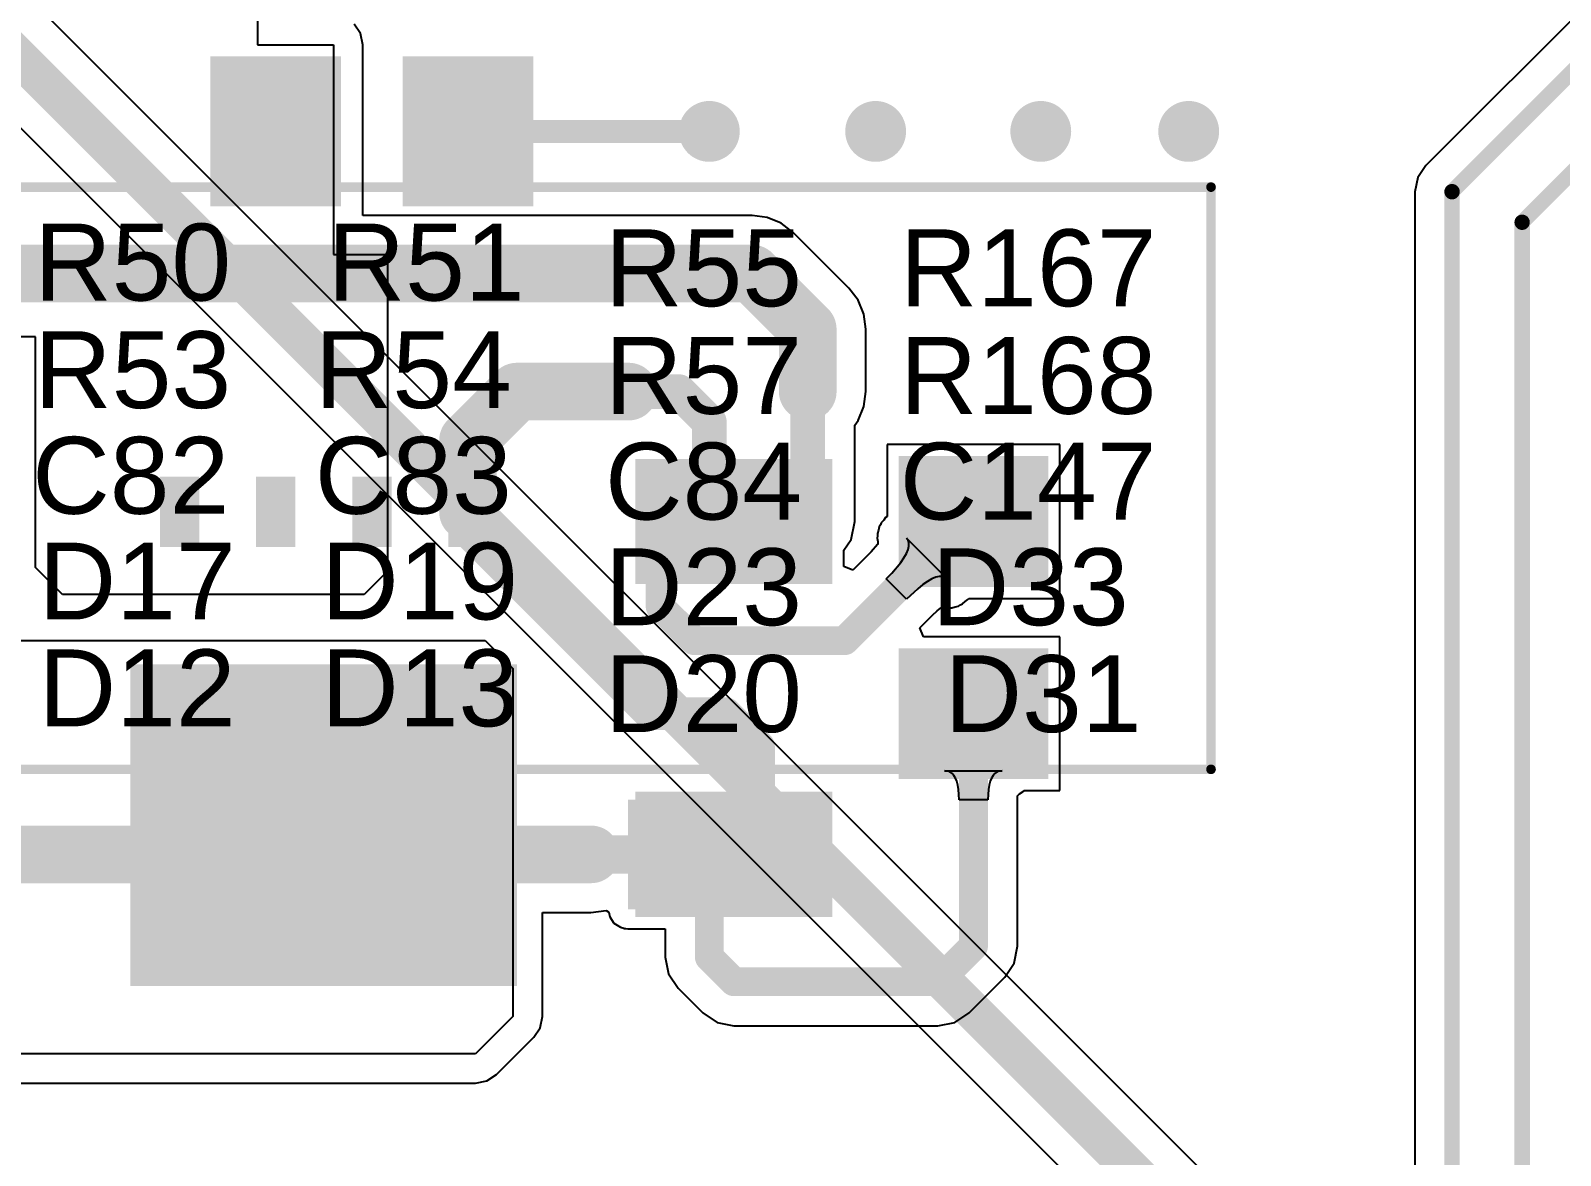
# Model space of a CAD drawing. Header units: millimetres. Extents: x 0 to 172, y 0 to 138.
# Drawn here: x 70.95 to 91.17, y 86.19 to 101.05 of the extents above; entities that cross this region are included whole.
import ezdxf

# ---------------------------------------------------------------- set-up
doc = ezdxf.new("R2010")
doc.units = ezdxf.units.MM
for name, color, linetype in [('BottomLayer', 5, 'Continuous'), ('BottomPaste', 16, 'Continuous'), ('BottomSolder', 6, 'Continuous'), ('TopLayer', 1, 'Continuous'), ('TopOverlay', 2, 'Continuous'), ('TopSolder', 216, 'Continuous'), ('ViaHoleLayer', 16, 'Continuous')]:
    doc.layers.add(name, color=color, linetype=linetype)
doc.styles.add('Arial', font='', dxfattribs={"height": 0.2})
doc.styles.get('Arial').set_extended_font_data('Arial')

# ---------------------------------------------------------------- blocks, each defined once
blk = doc.blocks.new('VSSOP_8__3_3__B_12')
at = {"layer": 'BottomLayer'}
for points in [[(-2.925, 1.2), (-1.475, 1.2), (-1.475, 0.75), (-2.925, 0.75)], [(1.475, 1.2), (2.925, 1.2), (2.925, 0.75), (1.475, 0.75)], [(-2.925, 0.55), (-1.475, 0.55), (-1.475, 0.1), (-2.925, 0.1)], [(1.475, 0.55), (2.925, 0.55), (2.925, 0.1), (1.475, 0.1)], [(-2.925, -0.1), (-1.475, -0.1), (-1.475, -0.55), (-2.925, -0.55)], [(1.475, -0.1), (2.925, -0.1), (2.925, -0.55), (1.475, -0.55)], [(-2.925, -0.75), (-1.475, -0.75), (-1.475, -1.2), (-2.925, -1.2)], [(1.475, -0.75), (2.925, -0.75), (2.925, -1.2), (1.475, -1.2)]]:
    blk.add_hatch(color=5, dxfattribs=at).paths.add_polyline_path(points)
at = {"layer": 'BottomPaste'}
for points in [[(-2.925, 1.2), (-1.475, 1.2), (-1.475, 0.75), (-2.925, 0.75)], [(1.475, 1.2), (2.925, 1.2), (2.925, 0.75), (1.475, 0.75)], [(-2.925, 0.55), (-1.475, 0.55), (-1.475, 0.1), (-2.925, 0.1)], [(1.475, 0.55), (2.925, 0.55), (2.925, 0.1), (1.475, 0.1)], [(-2.925, -0.1), (-1.475, -0.1), (-1.475, -0.55), (-2.925, -0.55)], [(1.475, -0.1), (2.925, -0.1), (2.925, -0.55), (1.475, -0.55)], [(-2.925, -0.75), (-1.475, -0.75), (-1.475, -1.2), (-2.925, -1.2)], [(1.475, -0.75), (2.925, -0.75), (2.925, -1.2), (1.475, -1.2)]]:
    blk.add_hatch(color=16, dxfattribs=at).paths.add_polyline_path(points)
at = {"layer": 'BottomSolder'}
for points in [[(-3.027, 1.302), (-1.373, 1.302), (-1.373, 0.648), (-3.027, 0.648)], [(1.373, 1.302), (3.027, 1.302), (3.027, 0.648), (1.373, 0.648)], [(-3.027, 0.652), (-1.373, 0.652), (-1.373, -0.002), (-3.027, -0.002)], [(1.373, 0.652), (3.027, 0.652), (3.027, -0.002), (1.373, -0.002)], [(-3.027, 0.002), (-1.373, 0.002), (-1.373, -0.652), (-3.027, -0.652)], [(1.373, 0.002), (3.027, 0.002), (3.027, -0.652), (1.373, -0.652)], [(-3.027, -0.648), (-1.373, -0.648), (-1.373, -1.302), (-3.027, -1.302)], [(1.373, -0.648), (3.027, -0.648), (3.027, -1.302), (1.373, -1.302)]]:
    blk.add_hatch(color=6, dxfattribs=at).paths.add_polyline_path(points)
blk = doc.blocks.new('P____PAK__SO_8_B_13')
at = {"layer": 'BottomLayer'}
for points in [[(4.14, -2.5), (0, -2.5), (0, 2.5), (4.14, 2.5)], [(-1.659, 1.7), (-2.481, 1.7), (-2.481, 2.11), (-1.659, 2.11)], [(-1.659, 0.43), (-2.481, 0.43), (-2.481, 0.84), (-1.659, 0.84)], [(-1.659, -0.84), (-2.481, -0.84), (-2.481, -0.43), (-1.659, -0.43)], [(-1.659, -2.11), (-2.481, -2.11), (-2.481, -1.7), (-1.659, -1.7)]]:
    blk.add_hatch(color=5, dxfattribs=at).paths.add_polyline_path(points)
at = {"layer": 'BottomPaste'}
for points in [[(4.14, -2.5), (0, -2.5), (0, 2.5), (4.14, 2.5)], [(-1.659, 1.7), (-2.481, 1.7), (-2.481, 2.11), (-1.659, 2.11)], [(-1.659, 0.43), (-2.481, 0.43), (-2.481, 0.84), (-1.659, 0.84)], [(-1.659, -0.84), (-2.481, -0.84), (-2.481, -0.43), (-1.659, -0.43)], [(-1.659, -2.11), (-2.481, -2.11), (-2.481, -1.7), (-1.659, -1.7)]]:
    blk.add_hatch(color=16, dxfattribs=at).paths.add_polyline_path(points)
at = {"layer": 'BottomSolder'}
for points in [[(4.195, -2.555), (-0.055, -2.555), (-0.055, 2.555), (4.195, 2.555)], [(-1.604, 1.645), (-2.536, 1.645), (-2.536, 2.165), (-1.604, 2.165)], [(-1.604, 0.375), (-2.536, 0.375), (-2.536, 0.895), (-1.604, 0.895)], [(-1.604, -0.895), (-2.536, -0.895), (-2.536, -0.375), (-1.604, -0.375)], [(-1.604, -2.165), (-2.536, -2.165), (-2.536, -1.645), (-1.604, -1.645)]]:
    blk.add_hatch(color=6, dxfattribs=at).paths.add_polyline_path(points)
blk = doc.blocks.new('C___1206_B_338')
at = {"layer": 'BottomLayer'}
for points in [[(-2.032, 0.889), (-0.508, 0.889), (-0.508, -0.889), (-2.032, -0.889)], [(0.508, 0.889), (2.032, 0.889), (2.032, -0.889), (0.508, -0.889)]]:
    blk.add_hatch(color=5, dxfattribs=at).paths.add_polyline_path(points)
at = {"layer": 'BottomPaste'}
for points in [[(-2.032, 0.889), (-0.508, 0.889), (-0.508, -0.889), (-2.032, -0.889)], [(0.508, 0.889), (2.032, 0.889), (2.032, -0.889), (0.508, -0.889)]]:
    blk.add_hatch(color=16, dxfattribs=at).paths.add_polyline_path(points)
at = {"layer": 'BottomSolder'}
for points in [[(-2.1336, 0.9906), (-0.4064, 0.9906), (-0.4064, -0.9906), (-2.1336, -0.9906)], [(0.4064, 0.9906), (2.1336, 0.9906), (2.1336, -0.9906), (0.4064, -0.9906)]]:
    blk.add_hatch(color=6, dxfattribs=at).paths.add_polyline_path(points)
blk = doc.blocks.new('C___1206_B_339')
at = {"layer": 'BottomLayer'}
for points in [[(-2.032, 0.889), (-0.508, 0.889), (-0.508, -0.889), (-2.032, -0.889)], [(0.508, 0.889), (2.032, 0.889), (2.032, -0.889), (0.508, -0.889)]]:
    blk.add_hatch(color=5, dxfattribs=at).paths.add_polyline_path(points)
at = {"layer": 'BottomPaste'}
for points in [[(-2.032, 0.889), (-0.508, 0.889), (-0.508, -0.889), (-2.032, -0.889)], [(0.508, 0.889), (2.032, 0.889), (2.032, -0.889), (0.508, -0.889)]]:
    blk.add_hatch(color=16, dxfattribs=at).paths.add_polyline_path(points)
at = {"layer": 'BottomSolder'}
for points in [[(-2.1336, 0.9906), (-0.4064, 0.9906), (-0.4064, -0.9906), (-2.1336, -0.9906)], [(0.4064, 0.9906), (2.1336, 0.9906), (2.1336, -0.9906), (0.4064, -0.9906)]]:
    blk.add_hatch(color=6, dxfattribs=at).paths.add_polyline_path(points)

msp = doc.modelspace()

# ---------------------------------------------------------------- hatches: boundary and pattern name
at = {"layer": 'BottomLayer'}
h = msp.add_hatch(color=5, dxfattribs=at)
edge = h.paths.add_edge_path()
edge.add_arc((79.923, 99.72), 0.3, 0, 360)
h = msp.add_hatch(color=5, dxfattribs=at)
edge = h.paths.add_edge_path()
edge.add_arc((82.121, 99.72), 0.3, 0, 360)
h = msp.add_hatch(color=5, dxfattribs=at)
edge = h.paths.add_edge_path()
edge.add_arc((84.303, 99.72), 0.3, 0, 360)
h = msp.add_hatch(color=5, dxfattribs=at)
edge = h.paths.add_edge_path()
edge.add_arc((86.258, 99.72), 0.3, 0, 360)
msp.add_hatch(color=5, dxfattribs=at).paths.add_polyline_path([(78.846, 89.439), (79.426, 89.439), (79.426, 90.889), (78.846, 90.889)])
at = {"layer": 'BottomSolder'}
h = msp.add_hatch(color=6, dxfattribs=at)
edge = h.paths.add_edge_path()
edge.add_arc((79.923, 99.72), 0.402, 0, 360)
h = msp.add_hatch(color=6, dxfattribs=at)
edge = h.paths.add_edge_path()
edge.add_arc((82.121, 99.72), 0.402, 0, 360)
h = msp.add_hatch(color=6, dxfattribs=at)
edge = h.paths.add_edge_path()
edge.add_arc((84.303, 99.72), 0.402, 0, 360)
h = msp.add_hatch(color=6, dxfattribs=at)
edge = h.paths.add_edge_path()
edge.add_arc((86.258, 99.72), 0.402, 0, 360)
at = {"layer": 'TopLayer'}
h = msp.add_hatch(color=1, dxfattribs=at)
edge = h.paths.add_edge_path()
edge.add_arc((79.923, 99.72), 0.3, 0, 360)
h = msp.add_hatch(color=1, dxfattribs=at)
edge = h.paths.add_edge_path()
edge.add_arc((82.121, 99.72), 0.3, 0, 360)
h = msp.add_hatch(color=1, dxfattribs=at)
edge = h.paths.add_edge_path()
edge.add_arc((84.303, 99.72), 0.3, 0, 360)
h = msp.add_hatch(color=1, dxfattribs=at)
edge = h.paths.add_edge_path()
edge.add_arc((86.258, 99.72), 0.3, 0, 360)
at = {"layer": 'TopSolder'}
h = msp.add_hatch(color=216, dxfattribs=at)
edge = h.paths.add_edge_path()
edge.add_arc((79.923, 99.72), 0.402, 0, 360)
h = msp.add_hatch(color=216, dxfattribs=at)
edge = h.paths.add_edge_path()
edge.add_arc((82.121, 99.72), 0.402, 0, 360)
h = msp.add_hatch(color=216, dxfattribs=at)
edge = h.paths.add_edge_path()
edge.add_arc((84.303, 99.72), 0.402, 0, 360)
h = msp.add_hatch(color=216, dxfattribs=at)
edge = h.paths.add_edge_path()
edge.add_arc((86.258, 99.72), 0.402, 0, 360)
at = {"layer": 'ViaHoleLayer'}
h = msp.add_hatch(color=16, dxfattribs=at)
edge = h.paths.add_edge_path()
edge.add_arc((79.923, 99.72), 0.15, 0, 360)
h = msp.add_hatch(color=16, dxfattribs=at)
edge = h.paths.add_edge_path()
edge.add_arc((82.121, 99.72), 0.15, 0, 360)
h = msp.add_hatch(color=16, dxfattribs=at)
edge = h.paths.add_edge_path()
edge.add_arc((84.303, 99.72), 0.15, 0, 360)
h = msp.add_hatch(color=16, dxfattribs=at)
edge = h.paths.add_edge_path()
edge.add_arc((86.258, 99.72), 0.15, 0, 360)

# ---------------------------------------------------------------- linework, layer by layer
at = {"layer": 'BottomLayer'}
for p, q in [((106.374, 116.255), (89.39, 99.271)), ((73.954, 103.455), (73.954, 100.863)), ((75.314, 101.012), (75.23, 101.138)), ((75.344, 100.863), (75.314, 101.012)), ((73.954, 100.863), (74.955, 100.863)), ((74.955, 100.863), (74.955, 98.095)), ((75.344, 98.609), (75.344, 100.863)), ((89.39, 99.271), (89.284, 99.112)), ((89.284, 99.112), (89.246, 98.923)), ((89.246, 98.923), (89.246, 58.173)), ((80.488, 98.609), (75.344, 98.609)), ((80.686, 98.583), (80.488, 98.609)), ((80.872, 98.506), (80.686, 98.583)), ((81.031, 98.384), (80.872, 98.506)), ((81.767, 97.648), (81.031, 98.384)), ((74.955, 98.095), (75.668, 98.095)), ((75.668, 98.095), (75.668, 93.906)), ((81.889, 97.489), (81.767, 97.648)), ((81.966, 97.304), (81.889, 97.489)), ((81.992, 97.105), (81.966, 97.304)), ((81.992, 96.281), (81.992, 97.105)), ((81.992, 97.105), (81.992, 97.105)), ((71.018, 97.003), (66.243, 97.003)), ((71.018, 93.955), (71.018, 97.003)), ((81.966, 96.082), (81.992, 96.281)), ((81.889, 95.897), (81.966, 96.082)), ((81.845, 95.839), (81.889, 95.897)), ((81.845, 94.564), (81.845, 95.839)), ((84.557, 95.58), (82.271, 95.58)), ((82.271, 95.58), (82.271, 94.631)), ((84.557, 93.548), (84.557, 95.58)), ((82.253, 94.619), (82.227, 94.581)), ((82.271, 94.631), (82.253, 94.619)), ((81.798, 94.326), (81.845, 94.564)), ((82.16, 94.448), (82.144, 94.405)), ((82.169, 94.493), (82.16, 94.448)), ((82.186, 94.518), (82.169, 94.493)), ((82.196, 94.547), (82.186, 94.518)), ((82.227, 94.581), (82.196, 94.547)), ((81.702, 94.184), (81.798, 94.326)), ((82.144, 94.26), (82.062, 94.163)), ((82.145, 94.374), (82.139, 94.344)), ((82.139, 94.344), (82.148, 94.299)), ((82.144, 94.405), (82.145, 94.374)), ((82.149, 94.268), (82.144, 94.26)), ((82.148, 94.299), (82.149, 94.268)), ((82.549, 94.314), (82.528, 94.344)), ((82.528, 94.344), (83.066, 93.805)), ((82.56, 94.279), (82.549, 94.314)), ((82.549, 94.193), (82.56, 94.239)), ((82.56, 94.239), (82.56, 94.279)), ((81.702, 93.97), (81.702, 94.184)), ((82.062, 94.163), (81.82, 93.921)), ((82.334, 93.883), (82.452, 94.023)), ((82.452, 94.023), (82.495, 94.085)), ((82.495, 94.085), (82.528, 94.142)), ((82.528, 94.142), (82.549, 94.193)), ((71.374, 93.599), (71.018, 93.955)), ((75.668, 93.906), (75.362, 93.599)), ((81.82, 93.921), (81.702, 93.97)), ((82.258, 93.805), (82.334, 93.883)), ((82.916, 93.827), (82.864, 93.805)), ((82.961, 93.838), (82.916, 93.827)), ((83.002, 93.838), (82.961, 93.838)), ((83.037, 93.827), (83.002, 93.838)), ((83.066, 93.805), (83.037, 93.827)), ((82.528, 93.536), (82.258, 93.805)), ((82.679, 93.676), (82.528, 93.536)), ((82.746, 93.73), (82.679, 93.676)), ((82.808, 93.773), (82.746, 93.73)), ((82.864, 93.805), (82.808, 93.773)), ((75.362, 93.599), (71.374, 93.599)), ((82.932, 93.382), (82.978, 93.418)), ((82.978, 93.418), (82.991, 93.427)), ((82.991, 93.427), (83.021, 93.426)), ((83.021, 93.426), (83.066, 93.417)), ((83.066, 93.417), (83.096, 93.423)), ((83.096, 93.423), (83.127, 93.422)), ((83.127, 93.422), (83.17, 93.437)), ((83.17, 93.437), (83.215, 93.446)), ((83.215, 93.446), (83.241, 93.463)), ((83.241, 93.463), (83.269, 93.474)), ((83.269, 93.474), (83.303, 93.505)), ((83.303, 93.505), (83.341, 93.531)), ((83.341, 93.531), (83.353, 93.548)), ((83.353, 93.548), (84.557, 93.548)), ((82.704, 93.158), (82.871, 93.325)), ((82.871, 93.325), (82.932, 93.382)), ((82.753, 93.04), (82.704, 93.158)), ((84.557, 93.04), (82.753, 93.04)), ((84.557, 91.008), (84.557, 93.04)), ((69.774, 92.989), (76.96, 92.989)), ((76.96, 92.989), (77.328, 92.621)), ((77.328, 92.621), (77.328, 88.022)), ((83.069, 91.264), (83.033, 91.268)), ((83.033, 91.268), (83.795, 91.268)), ((83.101, 91.253), (83.069, 91.264)), ((83.13, 91.234), (83.101, 91.253)), ((83.155, 91.207), (83.13, 91.234)), ((83.175, 91.172), (83.155, 91.207)), ((83.673, 91.207), (83.652, 91.172)), ((83.697, 91.234), (83.673, 91.207)), ((83.726, 91.253), (83.697, 91.234)), ((83.758, 91.264), (83.726, 91.253)), ((83.795, 91.268), (83.758, 91.264)), ((83.193, 91.13), (83.175, 91.172)), ((83.206, 91.08), (83.193, 91.13)), ((83.215, 91.023), (83.206, 91.08)), ((83.221, 90.957), (83.215, 91.023)), ((83.612, 91.023), (83.606, 90.957)), ((83.621, 91.08), (83.612, 91.023)), ((83.635, 91.13), (83.621, 91.08)), ((83.652, 91.172), (83.635, 91.13)), ((84.023, 90.963), (84.069, 90.994)), ((84.069, 90.994), (84.079, 91.008)), ((84.079, 91.008), (84.557, 91.008)), ((83.223, 90.884), (83.221, 90.957)), ((83.604, 90.884), (83.223, 90.884)), ((83.606, 90.957), (83.604, 90.884)), ((83.996, 90.94), (84.023, 90.963)), ((83.996, 88.951), (83.996, 90.94)), ((77.717, 88.022), (77.717, 89.396)), ((77.717, 89.396), (78.359, 89.396)), ((78.359, 89.396), (78.558, 89.422)), ((78.558, 89.422), (78.594, 89.402)), ((78.594, 89.402), (78.607, 89.34)), ((78.607, 89.34), (78.663, 89.256)), ((78.663, 89.256), (78.747, 89.2)), ((78.747, 89.2), (78.794, 89.19)), ((78.794, 89.19), (78.794, 89.185)), ((78.794, 89.185), (78.821, 89.185)), ((78.821, 89.185), (78.846, 89.18)), ((78.846, 89.18), (79.341, 89.18)), ((79.341, 89.18), (79.341, 88.806)), ((79.341, 88.806), (79.385, 88.583)), ((83.952, 88.728), (83.996, 88.951)), ((79.385, 88.583), (79.511, 88.394)), ((83.826, 88.539), (83.952, 88.728)), ((79.511, 88.394), (79.836, 88.069)), ((83.356, 88.069), (83.826, 88.539)), ((77.328, 88.022), (76.835, 87.528)), ((77.687, 87.873), (77.717, 88.022)), ((79.836, 88.069), (80.025, 87.943)), ((83.167, 87.943), (83.356, 88.069)), ((77.11, 87.254), (77.603, 87.747)), ((77.603, 87.747), (77.687, 87.873)), ((80.025, 87.943), (80.248, 87.899)), ((80.248, 87.899), (82.944, 87.899)), ((82.944, 87.899), (83.167, 87.943)), ((76.835, 87.528), (63.905, 87.528)), ((63.905, 87.14), (76.835, 87.14)), ((76.835, 87.14), (76.984, 87.17)), ((76.984, 87.17), (77.11, 87.254))]:
    msp.add_line(p, q, dxfattribs=at)
for points, const_width in [([(89.738, 98.923), (106.987, 116.172)], 0.203), ([(90.665, 98.519), (107.675, 115.529)], 0.203), ([(76.733, 99.72), (79.923, 99.72)], 0.305), ([(89.738, 57.97), (89.738, 98.923)], 0.203), ([(90.665, 57.482), (90.665, 98.519)], 0.203), ([(68.326, 97.841), (80.488, 97.841)], 0.762), ([(80.488, 97.841), (81.223, 97.105)], 0.762), ([(81.223, 96.281), (81.223, 97.105)], 0.762), ([(76.733, 95.634), (77.38, 96.281)], 0.762), ([(77.38, 96.281), (78.856, 96.281)], 0.762), ([(78.856, 96.281), (79.52, 96.281)], 0.457), ([(79.52, 96.281), (79.923, 95.878)], 0.457), ([(81.223, 94.564), (81.223, 96.281)], 0.457), ([(79.923, 94.564), (79.923, 95.878)], 0.457), ([(76.733, 94.691), (76.733, 95.634)], 0.762), ([(76.733, 94.433), (76.733, 94.691)], 0.432), ([(76.733, 94.433), (79.142, 92.024)], 0.432), ([(79.273, 93.44), (79.273, 94.564)], 0.381), ([(81.712, 92.989), (83.287, 94.564)], 0.381), ([(83.287, 94.564), (83.414, 94.564)], 0.381), ([(79.273, 93.44), (79.724, 92.989)], 0.381), ([(79.724, 92.989), (81.712, 92.989)], 0.381), ([(79.142, 92.024), (80.137, 92.024)], 0.432), ([(80.137, 92.024), (80.573, 91.588)], 0.432), ([(83.414, 88.951), (83.414, 92.024)], 0.381), ([(80.573, 90.164), (80.573, 91.588)], 0.432), ([(74.828, 90.551), (75.215, 90.164)], 0.762), ([(70.821, 90.164), (74.828, 90.164)], 0.762), ([(75.215, 90.164), (78.359, 90.164)], 0.762), ([(78.359, 90.164), (79.172, 90.164)], 0.508), ([(79.923, 88.806), (79.923, 90.164)], 0.381), ([(79.923, 88.806), (80.248, 88.481)], 0.381), ([(82.944, 88.481), (83.414, 88.951)], 0.381), ([(80.248, 88.481), (82.944, 88.481)], 0.381)]:
    msp.add_lwpolyline(points, dxfattribs=dict(at, const_width=const_width))
for points, const_width in [([(76.657, 99.72, 1), (76.81, 99.72, 1)], 0.152), ([(79.847, 99.72, 1), (80, 99.72, 1)], 0.152), ([(89.687, 98.923, 1), (89.789, 98.923, 1)], 0.102), ([(89.687, 98.923, 1), (89.789, 98.923, 1)], 0.102), ([(90.614, 98.519, 1), (90.715, 98.519, 1)], 0.102), ([(90.614, 98.519, 1), (90.715, 98.519, 1)], 0.102), ([(80.297, 97.841, 1), (80.678, 97.841, 1)], 0.381), ([(80.297, 97.841, 1), (80.678, 97.841, 1)], 0.381), ([(81.033, 97.105, 1), (81.414, 97.105, 1)], 0.381), ([(81.033, 97.105, 1), (81.414, 97.105, 1)], 0.381), ([(77.19, 96.281, 1), (77.571, 96.281, 1)], 0.381), ([(77.19, 96.281, 1), (77.571, 96.281, 1)], 0.381), ([(78.666, 96.281, 1), (79.047, 96.281, 1)], 0.381), ([(81.033, 96.281, 1), (81.414, 96.281, 1)], 0.381), ([(78.742, 96.281, 1), (78.971, 96.281, 1)], 0.229), ([(79.406, 96.281, 1), (79.634, 96.281, 1)], 0.229), ([(79.406, 96.281, 1), (79.634, 96.281, 1)], 0.229), ([(81.109, 96.281, 1), (81.338, 96.281, 1)], 0.229), ([(79.809, 95.878, 1), (80.038, 95.878, 1)], 0.229), ([(79.809, 95.878, 1), (80.038, 95.878, 1)], 0.229), ([(76.543, 95.634, 1), (76.924, 95.634, 1)], 0.381), ([(76.543, 95.634, 1), (76.924, 95.634, 1)], 0.381), ([(76.543, 94.691, 1), (76.924, 94.691, 1)], 0.381), ([(76.625, 94.691, 1), (76.841, 94.691, 1)], 0.216), ([(76.625, 94.433, 1), (76.841, 94.433, 1)], 0.216), ([(76.625, 94.433, 1), (76.841, 94.433, 1)], 0.216), ([(79.178, 94.564, 1), (79.369, 94.564, 1)], 0.191), ([(79.809, 94.564, 1), (80.038, 94.564, 1)], 0.229), ([(81.109, 94.564, 1), (81.338, 94.564, 1)], 0.229), ([(83.191, 94.564, 1), (83.382, 94.564, 1)], 0.191), ([(83.191, 94.564, 1), (83.382, 94.564, 1)], 0.191), ([(83.318, 94.564, 1), (83.509, 94.564, 1)], 0.191), ([(79.178, 93.44, 1), (79.369, 93.44, 1)], 0.191), ([(79.178, 93.44, 1), (79.369, 93.44, 1)], 0.191), ([(79.629, 92.989, 1), (79.819, 92.989, 1)], 0.191), ([(79.629, 92.989, 1), (79.819, 92.989, 1)], 0.191), ([(81.617, 92.989, 1), (81.807, 92.989, 1)], 0.191), ([(81.617, 92.989, 1), (81.807, 92.989, 1)], 0.191), ([(79.034, 92.024, 1), (79.25, 92.024, 1)], 0.216), ([(79.034, 92.024, 1), (79.25, 92.024, 1)], 0.216), ([(80.029, 92.024, 1), (80.245, 92.024, 1)], 0.216), ([(80.029, 92.024, 1), (80.245, 92.024, 1)], 0.216), ([(83.318, 92.024, 1), (83.509, 92.024, 1)], 0.191), ([(80.465, 91.588, 1), (80.681, 91.588, 1)], 0.216), ([(80.465, 91.588, 1), (80.681, 91.588, 1)], 0.216), ([(74.638, 90.551, 1), (75.019, 90.551, 1)], 0.381), ([(70.631, 90.164, 1), (71.012, 90.164, 1)], 0.381), ([(74.638, 90.164, 1), (75.019, 90.164, 1)], 0.381), ([(75.025, 90.164, 1), (75.406, 90.164, 1)], 0.381), ([(75.025, 90.164, 1), (75.406, 90.164, 1)], 0.381), ([(78.168, 90.164, 1), (78.549, 90.164, 1)], 0.381), ([(78.232, 90.164, 1), (78.486, 90.164, 1)], 0.254), ([(79.045, 90.164, 1), (79.299, 90.164, 1)], 0.254), ([(80.465, 90.164, 1), (80.681, 90.164, 1)], 0.216), ([(79.828, 90.164, 1), (80.019, 90.164, 1)], 0.191), ([(79.828, 88.806, 1), (80.019, 88.806, 1)], 0.191), ([(79.828, 88.806, 1), (80.019, 88.806, 1)], 0.191), ([(83.318, 88.951, 1), (83.509, 88.951, 1)], 0.191), ([(83.318, 88.951, 1), (83.509, 88.951, 1)], 0.191), ([(80.153, 88.481, 1), (80.344, 88.481, 1)], 0.191), ([(80.153, 88.481, 1), (80.344, 88.481, 1)], 0.191), ([(82.849, 88.481, 1), (83.039, 88.481, 1)], 0.191), ([(82.849, 88.481, 1), (83.039, 88.481, 1)], 0.191)]:
    msp.add_lwpolyline(points, format="xyb", close=True, dxfattribs=dict(at, const_width=const_width))
at = {"layer": 'TopLayer'}
for p, q in [((86.527, 85.89), (62.692, 109.724)), ((61.966, 108.619), (85.801, 84.785))]:
    msp.add_line(p, q, dxfattribs=at)
at = {"layer": 'TopLayer', "const_width": 0.508}
msp.add_lwpolyline([(62.234, 109.267), (86.258, 85.242)], dxfattribs=at)
at = {"layer": 'TopOverlay', "const_width": 0.127}
for points in [[(66.69, 98.984), (86.553, 98.984)], [(86.553, 91.288), (86.553, 98.984)], [(66.69, 91.288), (86.553, 91.288)]]:
    msp.add_lwpolyline(points, dxfattribs=at)
at = {"layer": 'TopOverlay', "const_width": 0.0635}
for points in [[(86.521, 98.984, 1), (86.585, 98.984, 1)], [(86.521, 98.984, 1), (86.585, 98.984, 1)], [(86.521, 91.288, 1), (86.585, 91.288, 1)], [(86.521, 91.288, 1), (86.585, 91.288, 1)]]:
    msp.add_lwpolyline(points, format="xyb", close=True, dxfattribs=at)

# ---------------------------------------------------------------- block references
for name, p, rotation in [('C___1206_B_339', (75.463, 99.72), 180), ('C___1206_B_338', (83.414, 93.294), 270), ('VSSOP_8__3_3__B_12', (80.248, 92.364), 270), ('P____PAK__SO_8_B_13', (74.828, 92.621), 270)]:
    msp.add_blockref(name, p, dxfattribs=dict(rotation=rotation))

# ---------------------------------------------------------------- texts
at = {"layer": 'TopOverlay', "style": 'Arial'}
for s, p in [('R50', (71, 97.485)), ('R51', (74.878, 97.485)), ('R55', (78.544, 97.409)), ('R167', (82.439, 97.409)), ('R53', (71, 96.063)), ('R54', (74.709, 96.063)), ('R57', (78.544, 95.987)), ('R168', (82.439, 95.987)), ('C82', (70.975, 94.666)), ('C83', (74.709, 94.666)), ('C84', (78.544, 94.59)), ('C147', (82.439, 94.59)), ('D17', (71.059, 93.269)), ('D19', (74.793, 93.269)), ('D23', (78.544, 93.193)), ('D33', (82.862, 93.193)), ('D12', (71.059, 91.857)), ('D13', (74.793, 91.857)), ('D20', (78.544, 91.781)), ('D31', (83.031, 91.781))]:
    msp.add_text(s, height=1.016, dxfattribs=at).set_placement(p)

doc.saveas('drawing.dxf')
